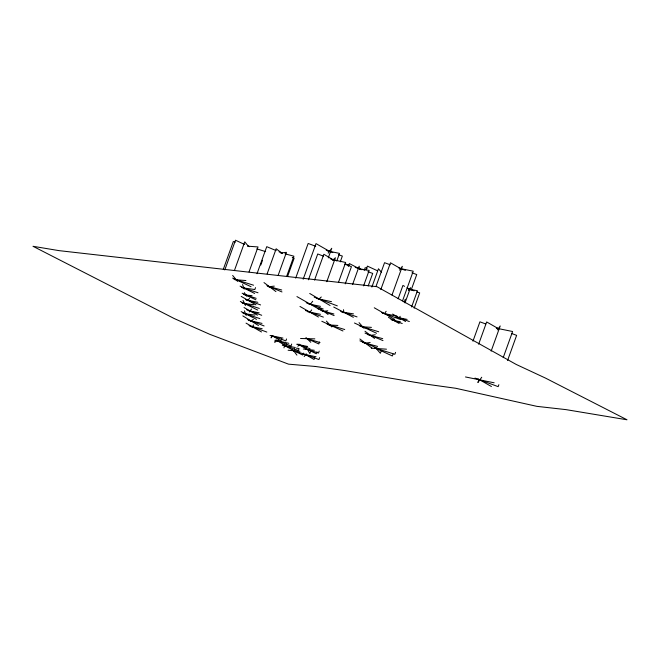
<?xml version="1.0" encoding="UTF-8"?>
<svg xmlns="http://www.w3.org/2000/svg" width="660" height="660" viewBox="0 0 660 660"><rect width="100%" height="100%" fill="white"/><g stroke="black" fill="none" stroke-linecap="round" stroke-linejoin="round"><path stroke-width="0.99" d="M283.981 347.861L284.608 344.99M223.294 269.363L233.318 241.535L235.273 242.146M224.788 269.965L235.496 240.215L244.703 244.522M234.382 270.641L244.745 241.857L248.432 246.312M249.035 271.895L258.019 246.947L247.978 246.196M257.012 273.71L266.747 246.667L276.202 250.627M260.791 265.048L262.523 260.254M255.527 287.611L254.826 289.542L242.649 287.834M267.118 273.892L276.161 248.779L282.529 253.58M278.091 275.5L286.44 252.326L280.698 253.011M286.597 276.49L293.898 256.204L284.955 253.795M287.562 276.499L294.17 258.151L292.273 257.359M271.796 335.948L271.095 337.879L272.629 335.791M295.688 278.14L308.162 243.474L315.76 246.279M275.319 340.461L274.634 342.367L278.149 340.213M281.655 338.869L280.954 340.799L272.151 335.767M303.171 279.246L316 243.614L329.843 251.534M286.555 338.959L285.863 340.89L271.73 335.684M308.435 279.799L317.732 253.976L323.515 256.146M286.341 343.893L285.656 345.799L276.292 340.065M314.539 280.087L323.837 254.265L333.58 260.024M291.703 344.05L291.019 345.947L276.012 340.197M294.64 348.777L293.956 350.683L283.33 344.908M328.276 257.911L331.741 248.284L328.152 253.184M299.071 348.587L298.386 350.493L283.132 345.056M326.791 281.696L335.404 257.779L332.59 260.271M303.394 353.108L302.701 355.03L292.487 350.188M336.757 261.088L339.529 253.382L327.665 250.965M306.685 346.78L305.992 348.703L298.064 344.173M340.255 261.847L342.342 256.072L338.539 254.669M310.546 351.64L309.853 353.562L307.552 349.478M338.415 282.546L345.65 262.465L331.988 259.52M319.514 342.012L318.821 343.942L305.992 338.167M314.738 357.53L314.036 359.469L305.233 354.428M316.965 351.821L316.272 353.752L306.454 348.95M348.315 266.459L349.354 263.554L360.979 269.626M319.192 351.137L318.5 353.067L305.869 348.934M345.246 283.866L351.442 266.648L344.701 264.115M319.638 357.621L318.945 359.551L304.813 354.346M352.555 284.567L359.172 266.211L359.51 269.272M364.138 270.584L365.178 267.696L367.117 268.29M366.028 269.973L367.414 266.12L377.553 270.814M363.586 285.863L369.154 270.402L359.23 268.801M368.181 285.978L372.702 273.413L367.843 271.73M371.877 287.05L378.46 268.768L381.579 272.324M375.936 286.613L384.557 262.688L390.233 264.784M380.812 289.591L390.464 262.796L400.653 268.62L413.226 271.186L402.542 300.853M391.999 295.028L402.344 266.31L399.523 270.154M398.12 298.782L402.938 285.417L404.563 286.341M381.051 351.384L380.358 353.298L375.845 348.051M404.225 302.057L405.257 299.186M405.001 302.94L410.503 287.653L408.35 290.59M411.229 289.864L416.749 274.552L412.013 272.803M393.03 354.057L392.337 355.971L374.979 347.911M411.592 306.991L417.433 290.755L409.423 289.121M395.563 352.358L394.878 354.272L374.525 347.96M414.175 308.187L419.677 292.9L416.881 291.868M472.956 341.179L479.927 321.824L485.719 323.961M478.648 344.207L486.667 321.948L498.275 328.589L496.345 327.871M478.582 380.572L477.889 382.511L481.742 377.248M491.147 351.12L500.206 325.957L497.318 329.901M503.209 357.637L512.614 331.51L496.369 328.201M498.861 384.706L498.168 386.644L474.986 378.097M507.573 360.508L516.631 335.354L511.797 333.572M247.855 300.539L249.587 298.18M249.398 311.924L251.534 309.012M251.938 327.245L253.646 324.918M310.283 304.507L312.675 301.249M309.631 312.708L311.668 309.92M297.891 346.302L299.425 344.215M304.177 356.548L306.224 353.752M384.45 313.607L386.141 311.297M393.814 320.438L394.697 319.234M399.11 317.774L400.191 316.305M318.475 299.483L321.28 297M250.288 321.247L253.432 319.374M268.529 286.811L274.271 286.126M322.996 311.363L327.772 310.794M369.517 335.462L375.26 334.777M364.419 343.225L370.153 342.54M300.548 338.489L314.828 338.869M328.762 324.959L337.879 325.446M361.449 326.733L371.44 327.368M371.324 348.158L386.488 349.181M234.877 279.708L245.924 280.533M288.115 350.237L299.912 351.293M244.876 294.929L252.037 295.663M296.315 348.166L298.32 348.397M303.32 348.991L314.317 350.278M242.814 303.32L253.91 304.747M243.911 313.615L254.859 315.109M341.591 311.957L353.496 313.888M282.282 345.139L295.259 347.498M382.519 313.211L397.031 316.173M396.107 317.163L407.121 319.407M391.941 320.059L400.381 321.783M308.599 303.93L320.463 306.347M307.543 311.685L320.447 314.317M246.13 299.929L257.829 302.313M248.251 310.613L259.174 312.84M250.074 326.263L262.193 328.738M270.039 335.462L282.942 338.093M465.473 376.951L494.15 382.8M296.703 344.256L307.618 346.483M303.121 354.131L316.024 356.755M316.899 298.526L331.526 301.678M248.424 320.306L262.02 323.4M275.047 340.189L288.816 343.307M267.811 286.259L281.729 290.012M320.983 310.505L333.902 313.987M367.81 334.645L382.717 338.662M362.711 342.408L377.619 346.426M305.39 338.159L320.001 342.515M327.137 324.151L344.734 329.53M359.329 325.776L378.7 331.757M256.814 248.87L265.634 251.617M233.953 279.089L253.539 285.202M291.967 350.204L304.483 354.173M243.548 294.269L256.171 298.32M241.981 302.701L259.306 308.435M242.616 312.848L259.891 318.623M241.519 287.232L258.01 292.776M345.469 263.992L349.354 265.337M355.195 267.358L362.002 269.717M340.51 311.173L357.052 316.899M398.755 267.919L400.653 268.62M402.542 269.321L405.38 270.361M326.205 250.123L332.846 252.574M407.566 288.436L414.084 290.837M396.313 316.75L409.365 321.552M381.612 312.56L400.546 319.539M391.009 319.407L402.221 323.54M306.182 302.734L323.268 309.037M305.464 310.513L323.367 317.113M245.429 299.359L260.576 304.936M246.65 309.721L261.715 315.274M249.051 325.52L266.83 332.071M297.767 344.264L310.018 348.777M330.256 258.679L335.074 260.494M314.209 297.173L337.326 305.861M247.764 319.663L264.107 325.941M279.04 251.815L281.878 253.003M266.871 285.623L281.993 291.951M318.046 308.847L334.125 315.579M365.021 333.085L382.99 340.601M359.923 340.84L377.883 348.364M321.816 321.272L342.961 330.974M354.461 323.004L376.588 333.242M247.467 245.809L249.315 246.675M232.617 278.108L251.031 286.712M242.162 293.221L255.882 299.813M240.339 301.463L257.747 310.109M241.156 311.619L256.558 319.341M240.083 286.118L254.611 293.444M333.704 307.04L353.372 317.311M406.997 287.735L411.048 290.053M392.626 314.069L405.595 321.486M374.269 307.783L394.639 319.432M388.492 317.402L399.135 323.483M478.03 378.856L491.428 386.521M296.934 296.579L318.557 308.946M299.978 306.454L318.466 317.023M241.197 296.414L255.964 304.854M244.043 307.527L257.441 315.191M246.048 323.136L261.509 331.972M309.721 293.477L330.082 305.514M242.822 315.901L258.464 325.512M364.98 331.229L374.542 338.44M319.333 307.882L328.094 314.49M359.882 338.992L371.827 348.001M263.992 282.587L275.938 291.588M306.372 337.969L310.761 342.276M326.411 321.115L331.782 326.964M359.057 322.658L364.048 328.358M232.65 275.443L237.567 281.391M293.411 350.435L296.909 355.121M244.34 292.636L246.865 296.389M243.02 300.349L245.446 305.489M244.398 310.852L246.238 315.447M242.542 284.526L244.216 289.096M343.513 309.697L343.86 312.757M315.348 366.465L288.536 364.155L209.806 334.331L174.248 318.557L33 246.296L59.078 250.643L376.942 286.679L516.219 364.452L545.589 378.139L627 419.785L566.024 409.629L536.885 406.354L455.763 388.278L426.888 384.26L344.223 370.483L315.348 366.465"/></g></svg>
